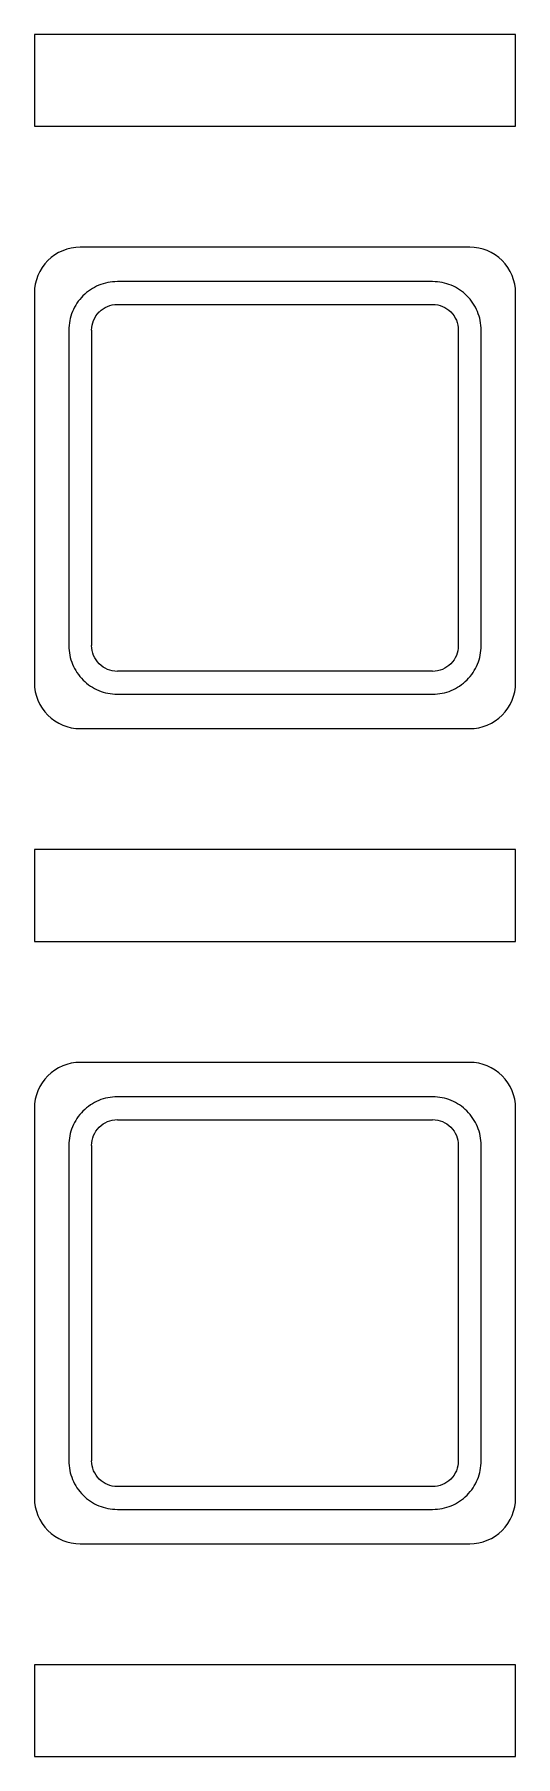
# Model space of a CAD drawing. Header units: millimetres. Extents: x -2196 to -762, y -68 to 126.
# Drawn here: x -772.99 to -762.49, y -23.72 to 13.84 of the extents above; entities that cross this region are included whole.
import ezdxf

# ---------------------------------------------------------------- set-up
doc = ezdxf.new("R2010")
doc.units = ezdxf.units.MM
doc.header["$MEASUREMENT"] = 0
doc.layers.add('Buttons', color=7, linetype='Continuous')
doc.layers.add('Engrave', color=7, linetype='Continuous', plot=False)

msp = doc.modelspace()

# ---------------------------------------------------------------- linework, layer by layer
at = {"layer": 'Buttons', "color": 250, "lineweight": 9}
for points, knots in [([(-772.9926, 11.8445), (-772.9926, 11.8445), (-772.9926, 13.8445), (-772.9926, 13.8445), (-772.9926, 13.8445), (-772.9926, 13.8445), (-762.4926, 13.8445), (-762.4926, 13.8445), (-762.4926, 13.8445), (-762.4926, 13.8445), (-762.4926, 11.8445), (-762.4926, 11.8445), (-762.4926, 11.8445), (-762.4926, 11.8445), (-772.9926, 11.8445), (-772.9926, 11.8445)], [0, 0, 0, 0, 0.2, 0.2, 0.2, 0.2, 0.4, 0.4, 0.4, 0.4, 0.6, 0.6, 0.6, 0.6, 1, 1, 1, 1]), ([(-762.4926, 8.2045), (-762.4926, 8.2045), (-762.4926, -0.2955), (-762.4926, -0.2955), (-762.4926, -0.2955), (-762.4924, -0.5605), (-762.5975, -0.8148), (-762.7848, -1.0023), (-762.7848, -1.0023), (-762.9721, -1.1899), (-763.2275, -1.2953), (-763.4926, -1.2955), (-763.4926, -1.2955), (-763.4926, -1.2955), (-771.9926, -1.2955), (-771.9926, -1.2955), (-771.9926, -1.2955), (-772.2576, -1.2956), (-772.5119, -1.1905), (-772.6994, -1.0032), (-772.6994, -1.0032), (-772.887, -0.8159), (-772.9924, -0.5605), (-772.9926, -0.2955), (-772.9926, -0.2955), (-772.9926, -0.2955), (-772.9926, 8.2045), (-772.9926, 8.2045), (-772.9926, 8.2045), (-772.9927, 8.4696), (-772.8876, 8.7238), (-772.7003, 8.9114), (-772.7003, 8.9114), (-772.513, 9.0989), (-772.2576, 9.2044), (-771.9926, 9.2045), (-771.9926, 9.2045), (-771.9926, 9.2045), (-763.4926, 9.2045), (-763.4926, 9.2045), (-763.4926, 9.2045), (-763.2275, 9.2047), (-762.9733, 9.0996), (-762.7857, 8.9123), (-762.7857, 8.9123), (-762.5982, 8.725), (-762.4927, 8.4696), (-762.4926, 8.2045)], [0, 0, 0, 0, 0.0769231, 0.0769231, 0.0769231, 0.0769231, 0.1538462, 0.1538462, 0.1538462, 0.1538462, 0.2307692, 0.2307692, 0.2307692, 0.2307692, 0.3076923, 0.3076923, 0.3076923, 0.3076923, 0.3846154, 0.3846154, 0.3846154, 0.3846154, 0.4615385, 0.4615385, 0.4615385, 0.4615385, 0.5384615, 0.5384615, 0.5384615, 0.5384615, 0.6153846, 0.6153846, 0.6153846, 0.6153846, 0.6923077, 0.6923077, 0.6923077, 0.6923077, 0.7692308, 0.7692308, 0.7692308, 0.7692308, 0.8461538, 0.8461538, 0.8461538, 0.8461538, 1, 1, 1, 1]), ([(-772.9926, -5.9355), (-772.9926, -5.9355), (-772.9926, -3.9355), (-772.9926, -3.9355), (-772.9926, -3.9355), (-772.9926, -3.9355), (-762.4926, -3.9355), (-762.4926, -3.9355), (-762.4926, -3.9355), (-762.4926, -3.9355), (-762.4926, -5.9355), (-762.4926, -5.9355), (-762.4926, -5.9355), (-762.4926, -5.9355), (-772.9926, -5.9355), (-772.9926, -5.9355)], [0, 0, 0, 0, 0.2, 0.2, 0.2, 0.2, 0.4, 0.4, 0.4, 0.4, 0.6, 0.6, 0.6, 0.6, 1, 1, 1, 1]), ([(-762.4926, -9.5755), (-762.4926, -9.5755), (-762.4926, -18.0755), (-762.4926, -18.0755), (-762.4926, -18.0755), (-762.4924, -18.3405), (-762.5975, -18.5948), (-762.7848, -18.7823), (-762.7848, -18.7823), (-762.9721, -18.9699), (-763.2275, -19.0753), (-763.4926, -19.0755), (-763.4926, -19.0755), (-763.4926, -19.0755), (-771.9926, -19.0755), (-771.9926, -19.0755), (-771.9926, -19.0755), (-772.2576, -19.0756), (-772.5119, -18.9705), (-772.6994, -18.7832), (-772.6994, -18.7832), (-772.887, -18.5959), (-772.9924, -18.3405), (-772.9926, -18.0755), (-772.9926, -18.0755), (-772.9926, -18.0755), (-772.9926, -9.5755), (-772.9926, -9.5755), (-772.9926, -9.5755), (-772.9927, -9.3104), (-772.8876, -9.0562), (-772.7003, -8.8686), (-772.7003, -8.8686), (-772.513, -8.6811), (-772.2576, -8.5756), (-771.9926, -8.5755), (-771.9926, -8.5755), (-771.9926, -8.5755), (-763.4926, -8.5755), (-763.4926, -8.5755), (-763.4926, -8.5755), (-763.2275, -8.5753), (-762.9733, -8.6804), (-762.7857, -8.8677), (-762.7857, -8.8677), (-762.5982, -9.055), (-762.4927, -9.3104), (-762.4926, -9.5755)], [0, 0, 0, 0, 0.0769231, 0.0769231, 0.0769231, 0.0769231, 0.1538462, 0.1538462, 0.1538462, 0.1538462, 0.2307692, 0.2307692, 0.2307692, 0.2307692, 0.3076923, 0.3076923, 0.3076923, 0.3076923, 0.3846154, 0.3846154, 0.3846154, 0.3846154, 0.4615385, 0.4615385, 0.4615385, 0.4615385, 0.5384615, 0.5384615, 0.5384615, 0.5384615, 0.6153846, 0.6153846, 0.6153846, 0.6153846, 0.6923077, 0.6923077, 0.6923077, 0.6923077, 0.7692308, 0.7692308, 0.7692308, 0.7692308, 0.8461538, 0.8461538, 0.8461538, 0.8461538, 1, 1, 1, 1]), ([(-772.9926, -23.7155), (-772.9926, -23.7155), (-772.9926, -21.7155), (-772.9926, -21.7155), (-772.9926, -21.7155), (-772.9926, -21.7155), (-762.4926, -21.7155), (-762.4926, -21.7155), (-762.4926, -21.7155), (-762.4926, -21.7155), (-762.4926, -23.7155), (-762.4926, -23.7155), (-762.4926, -23.7155), (-762.4926, -23.7155), (-772.9926, -23.7155), (-772.9926, -23.7155)], [0, 0, 0, 0, 0.2, 0.2, 0.2, 0.2, 0.4, 0.4, 0.4, 0.4, 0.6, 0.6, 0.6, 0.6, 1, 1, 1, 1])]:
    msp.add_open_spline(points, degree=3, knots=knots, dxfattribs=at)
at = {"layer": 'Engrave', "color": 240, "lineweight": 9}
for points in [[(-763.2427, 7.3948), (-763.2427, 7.3948), (-763.2427, 0.5141), (-763.2427, 0.5141), (-763.2427, 0.5141), (-763.2427, 0.5141), (-763.2437, 0.5141), (-763.2437, 0.5141), (-763.2437, 0.5141), (-763.2436, 0.3738), (-763.2712, 0.2363), (-763.3235, 0.1098), (-763.3235, 0.1098), (-763.3762, -0.0179), (-763.4537, -0.1351), (-763.5524, -0.2339), (-763.5524, -0.2339), (-763.6521, -0.3338), (-763.7694, -0.4115), (-763.8962, -0.4641), (-763.8962, -0.4641), (-763.8962, -0.4641), (-763.8972, -0.4641), (-763.8972, -0.4641), (-763.8972, -0.4641), (-764.0239, -0.5165), (-764.1616, -0.5443), (-764.3022, -0.5444), (-764.3022, -0.5444), (-764.3022, -0.5444), (-764.3022, -0.5454), (-764.3022, -0.5454), (-764.3022, -0.5454), (-764.3022, -0.5454), (-771.1829, -0.5454), (-771.1829, -0.5454), (-771.1829, -0.5454), (-771.1829, -0.5454), (-771.1829, -0.5444), (-771.1829, -0.5444), (-771.1829, -0.5444), (-771.3233, -0.5445), (-771.4607, -0.5168), (-771.5873, -0.4645), (-771.5873, -0.4645), (-771.715, -0.4118), (-771.8322, -0.3343), (-771.931, -0.2356), (-771.931, -0.2356), (-772.0309, -0.1359), (-772.1086, -0.0186), (-772.1612, 0.1082), (-772.1612, 0.1082), (-772.1612, 0.1082), (-772.1612, 0.1092), (-772.1612, 0.1092), (-772.1612, 0.1092), (-772.2135, 0.2358), (-772.2414, 0.3736), (-772.2415, 0.5141), (-772.2415, 0.5141), (-772.2415, 0.5141), (-772.2425, 0.5141), (-772.2425, 0.5141), (-772.2425, 0.5141), (-772.2425, 0.5141), (-772.2425, 7.3948), (-772.2425, 7.3948), (-772.2425, 7.3948), (-772.2425, 7.3948), (-772.2415, 7.3948), (-772.2415, 7.3948), (-772.2415, 7.3948), (-772.2416, 7.5353), (-772.2139, 7.6727), (-772.1616, 7.7993), (-772.1616, 7.7993), (-772.1616, 7.7993), (-772.1616, 7.8003), (-772.1616, 7.8003), (-772.1616, 7.8003), (-772.1092, 7.9268), (-772.0317, 8.0438), (-771.9326, 8.143), (-771.9326, 8.143), (-771.9326, 8.143), (-771.9326, 8.144), (-771.9326, 8.144), (-771.9326, 8.144), (-771.8344, 8.2422), (-771.7167, 8.3198), (-771.5878, 8.3731), (-771.5878, 8.3731), (-771.4612, 8.4255), (-771.3235, 8.4533), (-771.1829, 8.4534), (-771.1829, 8.4534), (-771.1829, 8.4534), (-771.1829, 8.4544), (-771.1829, 8.4544), (-771.1829, 8.4544), (-771.1829, 8.4544), (-764.3022, 8.4544), (-764.3022, 8.4544), (-764.3022, 8.4544), (-764.3022, 8.4544), (-764.3022, 8.4534), (-764.3022, 8.4534), (-764.3022, 8.4534), (-764.1619, 8.4535), (-764.0244, 8.4259), (-763.8979, 8.3736), (-763.8979, 8.3736), (-763.7701, 8.3208), (-763.653, 8.2433), (-763.5541, 8.1447), (-763.5541, 8.1447), (-763.5541, 8.1447), (-763.5531, 8.1447), (-763.5531, 8.1447), (-763.5531, 8.1447), (-763.455, 8.0466), (-763.3774, 7.9288), (-763.324, 7.7998), (-763.324, 7.7998), (-763.2716, 7.6732), (-763.2438, 7.5353), (-763.2437, 7.3948), (-763.2437, 7.3948), (-763.2437, 7.3948), (-763.2427, 7.3948), (-763.2427, 7.3948)], [(-763.7417, 0.5141), (-763.7417, 0.5141), (-763.7427, 0.5141), (-763.7427, 0.5141), (-763.7427, 0.5141), (-763.7427, 0.5141), (-763.7427, 7.3948), (-763.7427, 7.3948), (-763.7427, 7.3948), (-763.7427, 7.3948), (-763.7417, 7.3948), (-763.7417, 7.3948), (-763.7417, 7.3948), (-763.7417, 7.4687), (-763.7568, 7.5422), (-763.785, 7.6104), (-763.785, 7.6104), (-763.8121, 7.676), (-763.8534, 7.7378), (-763.9067, 7.7911), (-763.9067, 7.7911), (-763.9067, 7.7911), (-763.9062, 7.7916), (-763.9062, 7.7916), (-763.9062, 7.7916), (-763.959, 7.8442), (-764.0207, 7.8851), (-764.0873, 7.9126), (-764.0873, 7.9126), (-764.1551, 7.9406), (-764.2283, 7.9554), (-764.3022, 7.9554), (-764.3022, 7.9554), (-764.3022, 7.9554), (-764.3022, 7.9544), (-764.3022, 7.9544), (-764.3022, 7.9544), (-764.3022, 7.9544), (-771.1829, 7.9544), (-771.1829, 7.9544), (-771.1829, 7.9544), (-771.1829, 7.9544), (-771.1829, 7.9554), (-771.1829, 7.9554), (-771.1829, 7.9554), (-771.2568, 7.9554), (-771.3302, 7.9403), (-771.3984, 7.9121), (-771.3984, 7.9121), (-771.464, 7.885), (-771.5257, 7.8437), (-771.579, 7.7904), (-771.579, 7.7904), (-771.579, 7.7904), (-771.5795, 7.7909), (-771.5795, 7.7909), (-771.5795, 7.7909), (-771.6316, 7.7386), (-771.6726, 7.6765), (-771.7006, 7.6089), (-771.7006, 7.6089), (-771.7006, 7.6089), (-771.7009, 7.609), (-771.7009, 7.609), (-771.7009, 7.609), (-771.7286, 7.5414), (-771.7435, 7.4685), (-771.7435, 7.3948), (-771.7435, 7.3948), (-771.7435, 7.3948), (-771.7425, 7.3948), (-771.7425, 7.3948), (-771.7425, 7.3948), (-771.7425, 7.3948), (-771.7425, 0.5141), (-771.7425, 0.5141), (-771.7425, 0.5141), (-771.7425, 0.5141), (-771.7435, 0.5141), (-771.7435, 0.5141), (-771.7435, 0.5141), (-771.7435, 0.4406), (-771.7284, 0.3674), (-771.7005, 0.2995), (-771.7005, 0.2995), (-771.7005, 0.2995), (-771.7002, 0.2996), (-771.7002, 0.2996), (-771.7002, 0.2996), (-771.6721, 0.2319), (-771.6312, 0.1697), (-771.5794, 0.118), (-771.5794, 0.118), (-771.5266, 0.0653), (-771.4646, 0.024), (-771.3979, -0.0035), (-771.3979, -0.0035), (-771.33, -0.0315), (-771.2568, -0.0464), (-771.1829, -0.0464), (-771.1829, -0.0464), (-771.1829, -0.0464), (-771.1829, -0.0454), (-771.1829, -0.0454), (-771.1829, -0.0454), (-771.1829, -0.0454), (-764.3022, -0.0454), (-764.3022, -0.0454), (-764.3022, -0.0454), (-764.3022, -0.0454), (-764.3022, -0.0464), (-764.3022, -0.0464), (-764.3022, -0.0464), (-764.2286, -0.0464), (-764.1554, -0.0313), (-764.0875, -0.0034), (-764.0875, -0.0034), (-764.0875, -0.0034), (-764.0876, -0.0031), (-764.0876, -0.0031), (-764.0876, -0.0031), (-764.0199, 0.025), (-763.9577, 0.0659), (-763.906, 0.1177), (-763.906, 0.1177), (-763.8532, 0.1706), (-763.812, 0.2325), (-763.7845, 0.2992), (-763.7845, 0.2992), (-763.7565, 0.367), (-763.7417, 0.4402), (-763.7417, 0.5141)], [(-763.2427, -10.3852), (-763.2427, -10.3852), (-763.2427, -17.2659), (-763.2427, -17.2659), (-763.2427, -17.2659), (-763.2427, -17.2659), (-763.2437, -17.2659), (-763.2437, -17.2659), (-763.2437, -17.2659), (-763.2436, -17.4062), (-763.2712, -17.5437), (-763.3235, -17.6702), (-763.3235, -17.6702), (-763.3762, -17.7979), (-763.4537, -17.9151), (-763.5524, -18.0139), (-763.5524, -18.0139), (-763.6521, -18.1138), (-763.7694, -18.1915), (-763.8962, -18.2441), (-763.8962, -18.2441), (-763.8962, -18.2441), (-763.8972, -18.2441), (-763.8972, -18.2441), (-763.8972, -18.2441), (-764.0239, -18.2965), (-764.1616, -18.3243), (-764.3022, -18.3244), (-764.3022, -18.3244), (-764.3022, -18.3244), (-764.3022, -18.3254), (-764.3022, -18.3254), (-764.3022, -18.3254), (-764.3022, -18.3254), (-771.1829, -18.3254), (-771.1829, -18.3254), (-771.1829, -18.3254), (-771.1829, -18.3254), (-771.1829, -18.3244), (-771.1829, -18.3244), (-771.1829, -18.3244), (-771.3233, -18.3245), (-771.4607, -18.2968), (-771.5873, -18.2445), (-771.5873, -18.2445), (-771.715, -18.1918), (-771.8322, -18.1143), (-771.931, -18.0156), (-771.931, -18.0156), (-772.0309, -17.9159), (-772.1086, -17.7986), (-772.1612, -17.6718), (-772.1612, -17.6718), (-772.1612, -17.6718), (-772.1612, -17.6708), (-772.1612, -17.6708), (-772.1612, -17.6708), (-772.2135, -17.5442), (-772.2414, -17.4064), (-772.2415, -17.2659), (-772.2415, -17.2659), (-772.2415, -17.2659), (-772.2425, -17.2659), (-772.2425, -17.2659), (-772.2425, -17.2659), (-772.2425, -17.2659), (-772.2425, -10.3852), (-772.2425, -10.3852), (-772.2425, -10.3852), (-772.2425, -10.3852), (-772.2415, -10.3852), (-772.2415, -10.3852), (-772.2415, -10.3852), (-772.2416, -10.2447), (-772.2139, -10.1073), (-772.1616, -9.9807), (-772.1616, -9.9807), (-772.1616, -9.9807), (-772.1616, -9.9797), (-772.1616, -9.9797), (-772.1616, -9.9797), (-772.1092, -9.8532), (-772.0317, -9.7362), (-771.9326, -9.637), (-771.9326, -9.637), (-771.9326, -9.637), (-771.9326, -9.636), (-771.9326, -9.636), (-771.9326, -9.636), (-771.8344, -9.5378), (-771.7167, -9.4602), (-771.5878, -9.4069), (-771.5878, -9.4069), (-771.4612, -9.3545), (-771.3235, -9.3267), (-771.1829, -9.3266), (-771.1829, -9.3266), (-771.1829, -9.3266), (-771.1829, -9.3256), (-771.1829, -9.3256), (-771.1829, -9.3256), (-771.1829, -9.3256), (-764.3022, -9.3256), (-764.3022, -9.3256), (-764.3022, -9.3256), (-764.3022, -9.3256), (-764.3022, -9.3266), (-764.3022, -9.3266), (-764.3022, -9.3266), (-764.1619, -9.3265), (-764.0244, -9.3541), (-763.8979, -9.4064), (-763.8979, -9.4064), (-763.7701, -9.4592), (-763.653, -9.5367), (-763.5541, -9.6353), (-763.5541, -9.6353), (-763.5541, -9.6353), (-763.5531, -9.6353), (-763.5531, -9.6353), (-763.5531, -9.6353), (-763.455, -9.7334), (-763.3774, -9.8512), (-763.324, -9.9802), (-763.324, -9.9802), (-763.2716, -10.1068), (-763.2438, -10.2447), (-763.2437, -10.3852), (-763.2437, -10.3852), (-763.2437, -10.3852), (-763.2427, -10.3852), (-763.2427, -10.3852)], [(-763.7417, -17.2659), (-763.7417, -17.2659), (-763.7427, -17.2659), (-763.7427, -17.2659), (-763.7427, -17.2659), (-763.7427, -17.2659), (-763.7427, -10.3852), (-763.7427, -10.3852), (-763.7427, -10.3852), (-763.7427, -10.3852), (-763.7417, -10.3852), (-763.7417, -10.3852), (-763.7417, -10.3852), (-763.7417, -10.3113), (-763.7568, -10.2378), (-763.785, -10.1696), (-763.785, -10.1696), (-763.8121, -10.104), (-763.8534, -10.0422), (-763.9067, -9.9889), (-763.9067, -9.9889), (-763.9067, -9.9889), (-763.9062, -9.9884), (-763.9062, -9.9884), (-763.9062, -9.9884), (-763.959, -9.9358), (-764.0207, -9.8949), (-764.0873, -9.8674), (-764.0873, -9.8674), (-764.1551, -9.8394), (-764.2283, -9.8246), (-764.3022, -9.8246), (-764.3022, -9.8246), (-764.3022, -9.8246), (-764.3022, -9.8256), (-764.3022, -9.8256), (-764.3022, -9.8256), (-764.3022, -9.8256), (-771.1829, -9.8256), (-771.1829, -9.8256), (-771.1829, -9.8256), (-771.1829, -9.8256), (-771.1829, -9.8246), (-771.1829, -9.8246), (-771.1829, -9.8246), (-771.2568, -9.8246), (-771.3302, -9.8397), (-771.3984, -9.8679), (-771.3984, -9.8679), (-771.464, -9.895), (-771.5257, -9.9363), (-771.579, -9.9896), (-771.579, -9.9896), (-771.579, -9.9896), (-771.5795, -9.9891), (-771.5795, -9.9891), (-771.5795, -9.9891), (-771.6316, -10.0414), (-771.6726, -10.1035), (-771.7006, -10.1711), (-771.7006, -10.1711), (-771.7006, -10.1711), (-771.7009, -10.171), (-771.7009, -10.171), (-771.7009, -10.171), (-771.7286, -10.2386), (-771.7435, -10.3115), (-771.7435, -10.3852), (-771.7435, -10.3852), (-771.7435, -10.3852), (-771.7425, -10.3852), (-771.7425, -10.3852), (-771.7425, -10.3852), (-771.7425, -10.3852), (-771.7425, -17.2659), (-771.7425, -17.2659), (-771.7425, -17.2659), (-771.7425, -17.2659), (-771.7435, -17.2659), (-771.7435, -17.2659), (-771.7435, -17.2659), (-771.7435, -17.3394), (-771.7284, -17.4126), (-771.7005, -17.4805), (-771.7005, -17.4805), (-771.7005, -17.4805), (-771.7002, -17.4804), (-771.7002, -17.4804), (-771.7002, -17.4804), (-771.6721, -17.5481), (-771.6312, -17.6103), (-771.5794, -17.662), (-771.5794, -17.662), (-771.5266, -17.7147), (-771.4646, -17.756), (-771.3979, -17.7835), (-771.3979, -17.7835), (-771.33, -17.8115), (-771.2568, -17.8264), (-771.1829, -17.8264), (-771.1829, -17.8264), (-771.1829, -17.8264), (-771.1829, -17.8254), (-771.1829, -17.8254), (-771.1829, -17.8254), (-771.1829, -17.8254), (-764.3022, -17.8254), (-764.3022, -17.8254), (-764.3022, -17.8254), (-764.3022, -17.8254), (-764.3022, -17.8264), (-764.3022, -17.8264), (-764.3022, -17.8264), (-764.2286, -17.8264), (-764.1554, -17.8113), (-764.0875, -17.7834), (-764.0875, -17.7834), (-764.0875, -17.7834), (-764.0876, -17.7831), (-764.0876, -17.7831), (-764.0876, -17.7831), (-764.0199, -17.755), (-763.9577, -17.7141), (-763.906, -17.6623), (-763.906, -17.6623), (-763.8532, -17.6094), (-763.812, -17.5475), (-763.7845, -17.4808), (-763.7845, -17.4808), (-763.7565, -17.413), (-763.7417, -17.3398), (-763.7417, -17.2659)]]:
    msp.add_open_spline(points, degree=3, knots=[0, 0, 0, 0, 0.0294118, 0.0294118, 0.0294118, 0.0294118, 0.0588235, 0.0588235, 0.0588235, 0.0588235, 0.0882353, 0.0882353, 0.0882353, 0.0882353, 0.1176471, 0.1176471, 0.1176471, 0.1176471, 0.1470588, 0.1470588, 0.1470588, 0.1470588, 0.1764706, 0.1764706, 0.1764706, 0.1764706, 0.2058824, 0.2058824, 0.2058824, 0.2058824, 0.2352941, 0.2352941, 0.2352941, 0.2352941, 0.2647059, 0.2647059, 0.2647059, 0.2647059, 0.2941176, 0.2941176, 0.2941176, 0.2941176, 0.3235294, 0.3235294, 0.3235294, 0.3235294, 0.3529412, 0.3529412, 0.3529412, 0.3529412, 0.3823529, 0.3823529, 0.3823529, 0.3823529, 0.4117647, 0.4117647, 0.4117647, 0.4117647, 0.4411765, 0.4411765, 0.4411765, 0.4411765, 0.4705882, 0.4705882, 0.4705882, 0.4705882, 0.5, 0.5, 0.5, 0.5, 0.5294118, 0.5294118, 0.5294118, 0.5294118, 0.5588235, 0.5588235, 0.5588235, 0.5588235, 0.5882353, 0.5882353, 0.5882353, 0.5882353, 0.6176471, 0.6176471, 0.6176471, 0.6176471, 0.6470588, 0.6470588, 0.6470588, 0.6470588, 0.6764706, 0.6764706, 0.6764706, 0.6764706, 0.7058824, 0.7058824, 0.7058824, 0.7058824, 0.7352941, 0.7352941, 0.7352941, 0.7352941, 0.7647059, 0.7647059, 0.7647059, 0.7647059, 0.7941176, 0.7941176, 0.7941176, 0.7941176, 0.8235294, 0.8235294, 0.8235294, 0.8235294, 0.8529412, 0.8529412, 0.8529412, 0.8529412, 0.8823529, 0.8823529, 0.8823529, 0.8823529, 0.9117647, 0.9117647, 0.9117647, 0.9117647, 0.9411765, 0.9411765, 0.9411765, 0.9411765, 1, 1, 1, 1], dxfattribs=at)

doc.saveas('drawing.dxf')
